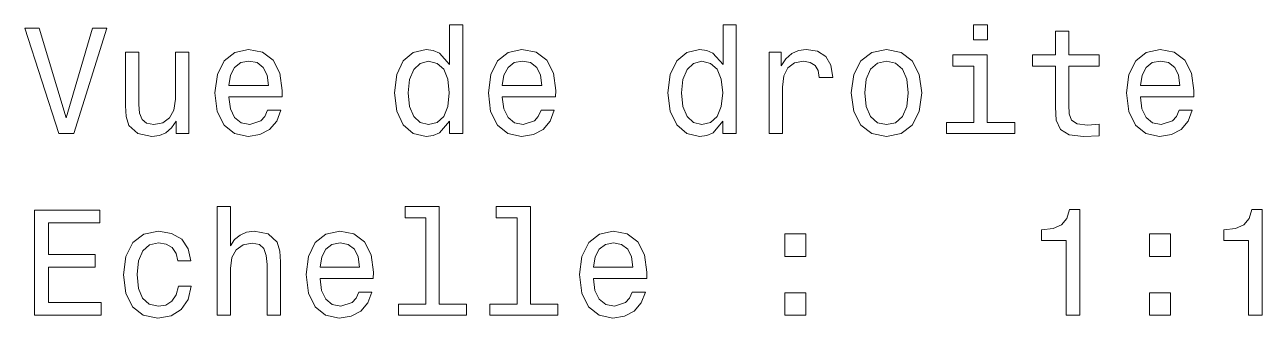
# Model space of a CAD drawing. Extents: x 291 to 1058, y 103 to 772.
# Drawn here: x 401.06 to 442.28, y 384.7 to 394.46 of the extents above; entities that cross this region are included whole.
import ezdxf

# ---------------------------------------------------------------- set-up
doc = ezdxf.new("R2010")
doc.units = 0

msp = doc.modelspace()

# ---------------------------------------------------------------- linework, layer by layer
at = {"color": 7, "lineweight": 13}
for points in [[(415.209, 391.262), (415.209, 390.843), (415.653, 390.843), (415.653, 394.464), (415.214, 394.464), (415.214, 393.138), (414.876, 393.521), (414.669, 393.612), (414.432, 393.647), (414.004, 393.547), (413.671, 393.264), (413.454, 392.81), (413.378, 392.2), (413.454, 391.59), (413.671, 391.131), (414.004, 390.843), (414.432, 390.748), (414.669, 390.783), (414.881, 390.874)], [(424.317, 391.262), (424.317, 390.843), (424.761, 390.843), (424.761, 394.464), (424.322, 394.464), (424.322, 393.138), (423.984, 393.521), (423.778, 393.612), (423.54, 393.647), (423.112, 393.547), (422.779, 393.264), (422.562, 392.81), (422.486, 392.2), (422.562, 391.59), (422.779, 391.131), (423.112, 390.843), (423.54, 390.748), (423.778, 390.783), (423.989, 390.874)], [(433.133, 394.464), (432.664, 394.464), (432.664, 393.96), (433.133, 393.96)], [(403.322, 394.348), (402.445, 391.368), (401.542, 394.348), (401.063, 394.348), (402.193, 390.843), (402.697, 390.843), (403.801, 394.348)], [(435.392, 393.083), (435.392, 391.726), (435.422, 391.287), (435.564, 390.985), (435.846, 390.808), (436.325, 390.748), (436.85, 390.773), (436.85, 391.156), (436.466, 391.126), (436.118, 391.166), (435.932, 391.292), (435.851, 391.504), (435.836, 391.802), (435.836, 393.083), (436.85, 393.083), (436.85, 393.461), (435.836, 393.461), (435.836, 394.253), (435.392, 394.253), (435.392, 393.461), (434.626, 393.461), (434.626, 393.083)], [(407.861, 392.069), (409.636, 392.069), (409.641, 392.276), (409.561, 392.856), (409.339, 393.289), (408.986, 393.552), (408.517, 393.647), (408.058, 393.547), (407.705, 393.264), (407.478, 392.805), (407.397, 392.2), (407.473, 391.58), (407.7, 391.126), (408.048, 390.843), (408.502, 390.748), (408.895, 390.813), (409.218, 390.985), (409.455, 391.257), (409.591, 391.62), (409.152, 391.62), (409.061, 391.418), (408.93, 391.267), (408.557, 391.146), (408.27, 391.201), (408.053, 391.378), (407.912, 391.665), (407.861, 392.054)], [(416.969, 392.069), (418.744, 392.069), (418.749, 392.276), (418.669, 392.856), (418.447, 393.289), (418.094, 393.552), (417.625, 393.647), (417.166, 393.547), (416.813, 393.264), (416.586, 392.805), (416.505, 392.2), (416.581, 391.58), (416.808, 391.126), (417.156, 390.843), (417.61, 390.748), (418.003, 390.813), (418.326, 390.985), (418.563, 391.257), (418.699, 391.62), (418.26, 391.62), (418.169, 391.418), (418.038, 391.267), (417.665, 391.146), (417.378, 391.201), (417.161, 391.378), (417.02, 391.665), (416.969, 392.054)], [(425.855, 390.843), (426.299, 390.843), (426.299, 392.392), (426.345, 392.765), (426.481, 393.032), (426.703, 393.194), (427, 393.249), (427.222, 393.214), (427.388, 393.113), (427.489, 392.941), (427.525, 392.709), (427.974, 392.709), (427.913, 393.118), (427.747, 393.41), (427.469, 393.587), (427.091, 393.647), (426.834, 393.607), (426.612, 393.506), (426.415, 393.335), (426.259, 393.103), (426.259, 393.552), (425.855, 393.552)], [(428.594, 392.195), (428.674, 391.58), (428.906, 391.126), (429.275, 390.843), (429.769, 390.748), (430.258, 390.843), (430.626, 391.121), (430.858, 391.575), (430.944, 392.195), (430.858, 392.81), (430.626, 393.269), (430.258, 393.547), (429.769, 393.647), (429.275, 393.547), (428.906, 393.264), (428.674, 392.81)], [(438.221, 392.069), (439.997, 392.069), (440.002, 392.276), (439.921, 392.856), (439.699, 393.289), (439.346, 393.552), (438.877, 393.647), (438.418, 393.547), (438.065, 393.264), (437.838, 392.805), (437.757, 392.2), (437.833, 391.58), (438.06, 391.126), (438.408, 390.843), (438.862, 390.748), (439.255, 390.813), (439.578, 390.985), (439.815, 391.257), (439.951, 391.62), (439.512, 391.62), (439.422, 391.418), (439.29, 391.267), (438.917, 391.146), (438.63, 391.201), (438.413, 391.378), (438.272, 391.665), (438.221, 392.054)], [(406.525, 393.552), (406.081, 393.552), (406.081, 391.988), (406.03, 391.625), (405.884, 391.363), (405.657, 391.201), (405.36, 391.151), (405.123, 391.191), (404.971, 391.312), (404.886, 391.519), (404.865, 391.812), (404.865, 393.552), (404.422, 393.552), (404.422, 391.771), (404.437, 391.413), (404.533, 391.116), (404.825, 390.843), (405.294, 390.748), (405.546, 390.783), (405.763, 390.874), (405.95, 391.03), (406.101, 391.257), (406.101, 390.843), (406.525, 390.843)], [(407.861, 392.442), (407.917, 392.79), (408.053, 393.047), (408.26, 393.204), (408.532, 393.259), (408.799, 393.204), (409.006, 393.047), (409.132, 392.79), (409.177, 392.442)], [(414.508, 393.249), (414.801, 393.178), (415.022, 392.982), (415.154, 392.654), (415.204, 392.2), (415.154, 391.741), (415.022, 391.413), (414.801, 391.212), (414.508, 391.146), (414.231, 391.212), (414.019, 391.413), (413.878, 391.746), (413.832, 392.2), (413.878, 392.649), (414.019, 392.977), (414.231, 393.178)], [(416.969, 392.442), (417.025, 392.79), (417.161, 393.047), (417.368, 393.204), (417.64, 393.259), (417.907, 393.204), (418.114, 393.047), (418.24, 392.79), (418.285, 392.442)], [(423.616, 393.249), (423.909, 393.178), (424.131, 392.982), (424.262, 392.654), (424.312, 392.2), (424.262, 391.741), (424.131, 391.413), (423.909, 391.212), (423.616, 391.146), (423.339, 391.212), (423.127, 391.413), (422.986, 391.746), (422.94, 392.2), (422.986, 392.649), (423.127, 392.977), (423.339, 393.178)], [(429.048, 392.2), (429.093, 392.654), (429.234, 392.982), (429.461, 393.183), (429.769, 393.254), (430.071, 393.183), (430.298, 392.987), (430.44, 392.654), (430.49, 392.2), (430.44, 391.741), (430.298, 391.408), (430.071, 391.206), (429.769, 391.141), (429.461, 391.206), (429.234, 391.408), (429.093, 391.741)], [(433.118, 391.217), (433.118, 393.461), (431.978, 393.461), (431.978, 393.083), (432.674, 393.083), (432.674, 391.217), (431.766, 391.217), (431.766, 390.843), (434.035, 390.843), (434.035, 391.217)], [(438.221, 392.442), (438.277, 392.79), (438.413, 393.047), (438.62, 393.204), (438.892, 393.259), (439.159, 393.204), (439.366, 393.047), (439.492, 392.79), (439.538, 392.442)], [(401.386, 384.797), (403.605, 384.797), (403.605, 385.22), (401.85, 385.22), (401.85, 386.405), (403.413, 386.405), (403.413, 386.824), (401.85, 386.824), (401.85, 387.873), (403.564, 387.873), (403.564, 388.297), (401.386, 388.297)], [(407.473, 384.797), (407.917, 384.797), (407.917, 386.36), (407.962, 386.718), (408.108, 386.98), (408.335, 387.142), (408.638, 387.202), (408.88, 387.152), (409.031, 387.016), (409.107, 386.789), (409.132, 386.486), (409.132, 384.797), (409.576, 384.797), (409.576, 386.577), (409.556, 386.935), (409.465, 387.232), (409.167, 387.505), (408.703, 387.601), (408.451, 387.565), (408.234, 387.469), (408.053, 387.318), (407.917, 387.111), (407.917, 388.418), (407.473, 388.418)], [(414.427, 388.044), (414.427, 385.17), (413.515, 385.17), (413.515, 384.797), (415.779, 384.797), (415.779, 385.17), (414.871, 385.17), (414.871, 388.418), (413.731, 388.418), (413.731, 388.044)], [(417.463, 388.044), (417.463, 385.17), (416.551, 385.17), (416.551, 384.797), (418.815, 384.797), (418.815, 385.17), (417.907, 385.17), (417.907, 388.418), (416.767, 388.418), (416.767, 388.044)], [(435.75, 384.797), (436.209, 384.797), (436.209, 388.322), (435.866, 388.322), (435.775, 388.014), (435.594, 387.807), (435.316, 387.686), (434.933, 387.646), (434.933, 387.288), (435.75, 387.288)], [(441.822, 384.797), (442.281, 384.797), (442.281, 388.322), (441.938, 388.322), (441.847, 388.014), (441.666, 387.807), (441.388, 387.686), (441.005, 387.646), (441.005, 387.288), (441.822, 387.288)], [(406.162, 386.607), (406.6, 386.607), (406.51, 387.011), (406.293, 387.328), (405.955, 387.525), (405.516, 387.601), (405.032, 387.5), (404.664, 387.217), (404.432, 386.758), (404.351, 386.143), (404.427, 385.533), (404.654, 385.079), (405.012, 384.797), (405.501, 384.701), (405.935, 384.776), (406.272, 384.988), (406.504, 385.321), (406.605, 385.765), (406.182, 385.765), (406.106, 385.482), (405.965, 385.271), (405.763, 385.139), (405.516, 385.099), (405.208, 385.165), (404.986, 385.366), (404.85, 385.694), (404.805, 386.158), (404.85, 386.612), (404.992, 386.94), (405.218, 387.142), (405.516, 387.212), (405.778, 387.167), (405.975, 387.051), (406.106, 386.859)], [(410.897, 386.022), (412.672, 386.022), (412.677, 386.229), (412.597, 386.809), (412.375, 387.242), (412.022, 387.505), (411.553, 387.601), (411.094, 387.5), (410.741, 387.217), (410.514, 386.758), (410.433, 386.153), (410.509, 385.533), (410.736, 385.079), (411.084, 384.797), (411.538, 384.701), (411.931, 384.766), (412.254, 384.938), (412.491, 385.21), (412.627, 385.573), (412.188, 385.573), (412.097, 385.371), (411.966, 385.22), (411.593, 385.099), (411.306, 385.155), (411.089, 385.331), (410.948, 385.619), (410.897, 386.007)], [(420.005, 386.022), (421.78, 386.022), (421.785, 386.229), (421.705, 386.809), (421.483, 387.242), (421.13, 387.505), (420.661, 387.601), (420.202, 387.5), (419.849, 387.217), (419.622, 386.758), (419.541, 386.153), (419.617, 385.533), (419.844, 385.079), (420.192, 384.797), (420.646, 384.701), (421.039, 384.766), (421.362, 384.938), (421.599, 385.21), (421.735, 385.573), (421.296, 385.573), (421.205, 385.371), (421.074, 385.22), (420.701, 385.099), (420.414, 385.155), (420.197, 385.331), (420.056, 385.619), (420.005, 386.007)], [(426.385, 386.753), (427.081, 386.753), (427.081, 387.505), (426.385, 387.505)], [(438.529, 386.753), (439.225, 386.753), (439.225, 387.505), (438.529, 387.505)], [(410.897, 386.395), (410.953, 386.743), (411.089, 387), (411.296, 387.157), (411.568, 387.212), (411.835, 387.157), (412.042, 387), (412.168, 386.743), (412.213, 386.395)], [(420.005, 386.395), (420.061, 386.743), (420.197, 387), (420.404, 387.157), (420.676, 387.212), (420.943, 387.157), (421.15, 387), (421.276, 386.743), (421.321, 386.395)], [(426.385, 384.797), (427.081, 384.797), (427.081, 385.548), (426.385, 385.548)], [(438.529, 384.797), (439.225, 384.797), (439.225, 385.548), (438.529, 385.548)]]:
    msp.add_lwpolyline(points, close=True, dxfattribs=at)

doc.saveas('drawing.dxf')
